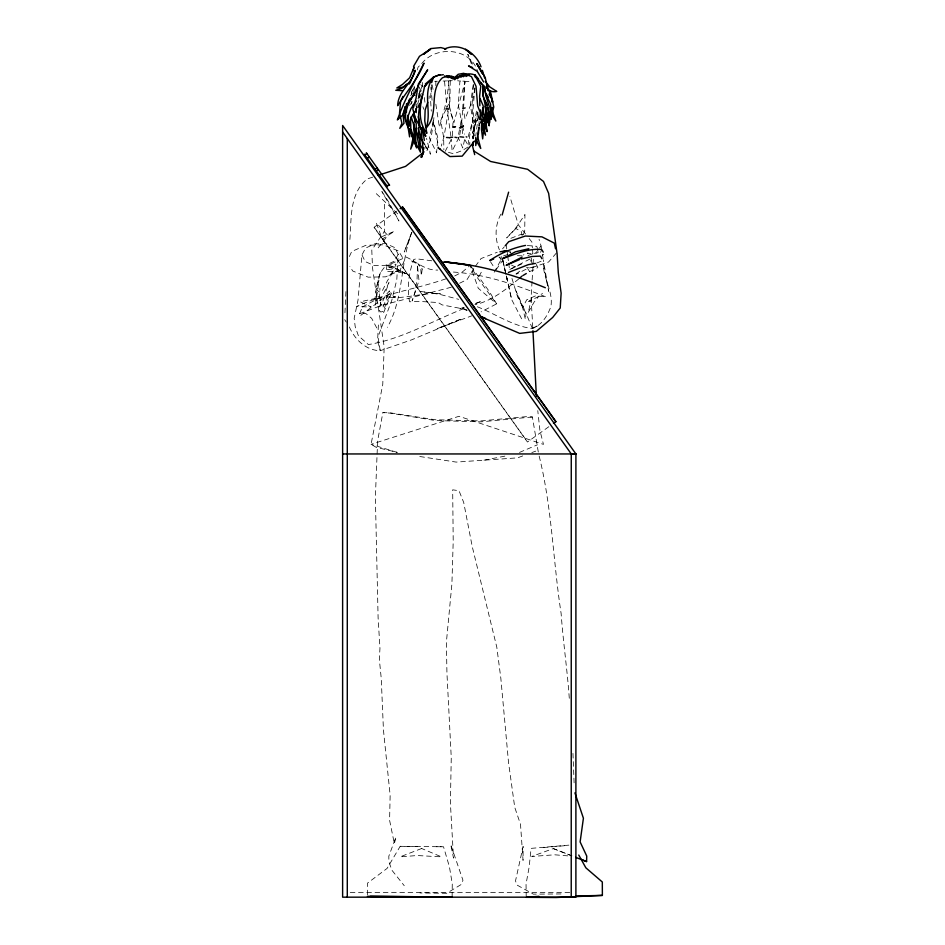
<?xml version="1.0" encoding="UTF-8"?>
<svg xmlns="http://www.w3.org/2000/svg" width="945" height="945" viewBox="0 0 945 945"><rect width="100%" height="100%" fill="white"/><g stroke="black" fill="none" stroke-linecap="round" stroke-linejoin="round"><path stroke-width="0.71" stroke-dasharray="4.72 3.54" d="M384.497 204.274L384.402 231.49L371.787 250.118L372.543 268.12L384.19 346.992L382.76 384.402L371.054 444.327L376.299 447.363L397.278 452.348M367.44 894.844L367.57 883.079L387.084 868.42L400.184 846.307L420.738 846.496M452.123 897.029L452.265 883.788L449.418 866.789L443.524 846.767L400.184 846.307M435.775 85.605L435.881 81.235M344.949 312.771L346.083 288.627M452.49 135.785L453.045 120.109L448.733 103.749L446.89 107.588M462.625 110.341L461.55 124.197M462.684 108.947L464.491 81.199L457.616 80.786M379.583 296.116L380.965 305.518L379.583 296.116L379.949 288.107M411.311 103.997L411.441 101.245M378.39 324.974L377.598 340.424L380.233 350.725L411.819 339.763L461.916 318.748L437.216 328.624L471.72 315.854M478.843 126.157L479.127 120.464M463.806 308.554L461.243 309.606C430.755 321.867 400.904 339.361 368.396 344.559L358.391 335.758L355.19 326.557L354.174 318.276L358.025 300.097L361.935 254.89L365.585 248.11L374.728 243.845L385.938 243.656L394.904 247.661L398.188 254.323L396.805 279.673L391.797 300.309L378.177 336.396M431.392 84.849L430.542 99.225L431.286 111.132M532.047 281.421L531.09 297.569L532.862 329.25M532.141 279.944L533.37 259.391M473.504 138.844L475.359 120.771L477.355 112.171M429.03 98.599L429.207 96M473.445 84.743L472.051 105.096L472.937 120.44L469.582 136.293L469.854 144.443M463.558 108.557L465.011 81.884L453.872 122.755L450.163 110.742M474.886 87.932L472.972 110.081L474.484 122.377L476.658 110.175M479.221 126.122L479.517 123.263M433.613 120.523L433.92 117.605M385.926 291.025L388.974 282.579L379.984 300.652L377.268 301.112L374.929 299.388L376.429 287.008L379.004 280.511L375.425 305.507L377.693 307.078L380.634 305.814L385.324 295.561L389.517 290.883L382.855 307.515M473.28 138.809L474.106 131.969L472.063 140.321M433.412 121.905L431.215 137.167L426.727 151.354L425.534 145.884M473.232 84.719L470.35 104.966L472.783 120.417L473.847 136.316M478.312 116.235L475.725 136.139M528.857 310.102L531.586 297.462L528.692 301.632L540.327 295.513L542.43 293.304M375.945 300.994L376.831 295.324M477.839 112.053L476.422 120.511L472.311 133.517L472.642 138.832M415.705 112.408L416.792 105.97M459.742 134.946L460.64 129.571M479.209 126.075L479.694 123.204M532.909 264.305L530.995 261.103L531.338 259.131M530.984 261.115L531.503 258.15M473.847 133.54L476.126 120.653L472.311 133.517M376.429 287.008L380.469 272.585L385.761 265.427L396.038 264.175L394.1 268.711L386.493 269.833M538.296 452.041L532.389 416.981L525.55 416.721L480.781 420.927L435.184 419.734L389.73 412.764L382.855 412.646L377.622 440.878L375.366 497.306L378.106 617.806L379.961 648.27L379.347 659.48L381.248 678.392L383.446 730.001L390.143 795.3L389.588 820.236L394.36 843.696L395.99 836.963L388.82 856.17L388.891 861.675L391.891 870.203L404.247 885.713M474.981 88.133L472.843 99.461L465.046 118.987L463.452 109.903M458.585 134.296L459.92 127.256M460.191 125.85L461.266 120.216L458.301 104.694L459.92 81.034L471.236 81.683M415.894 112.526L417.052 106.82L416.426 103.974M464.55 139.754L462.814 147.999L458.041 137.119M448.332 111.475L444.008 136.635L441.268 146.085M448.627 110.045L449.855 104.281L450.245 80.797L443.063 81.034M477.603 120.487L478.524 116.223M433.271 120.617L429.408 138.124L436.602 152.877L437.759 137.71L433.637 122.035M417.241 69.954L418.092 67.154L420.832 64.473M418.009 98.847L422.037 85.664M415.847 109.337L417.111 105.509M417.536 104.245L419.214 99.142M380.788 302.365L378.969 310.243L380.87 312.039L383.505 311.141L386.836 300.876L389.836 296.612L395.612 296.872L385.903 296.966C404.094 299.837 421.883 292.182 440.441 293.86L420.442 291.497L439.638 294.32L458.656 299.341M419.698 97.796L421.624 92.433M380.469 272.585L378.413 278.125L376.949 289.997L379.146 291.934L381.993 291.438L387.497 280.594L395.648 268.179L406.267 273.814L395.081 271.392L397.975 271.18L386.186 271.569L386.954 265.734L406.114 257.052C416.698 261.8 425.061 270.565 437.748 270.081M411.736 232.246L404.259 251.996L411.855 232.387C399.912 263.183 404.023 298.065 387.32 327.348M500.862 214.161C494.956 225.253 494.625 238.258 499.385 249.811M383.611 312.712L392.175 291.615L360.801 315.346M376.748 327.939L371.657 318.335L365.573 313.303L359.608 313.764L362.549 306.629M523.317 234.525L524.711 231.182L524.947 214.55L515.604 228.347L506.685 237.927L517.494 226.812L515.604 228.347L521.297 231.608L522.112 235.459M349.378 256.532L351.705 251.5L365.869 245.31L383.091 244.802L398.577 250.957L404.33 260.596L399.865 270.648L385.513 276.85L368.219 277.168L352.733 271.026L349.886 266.289M540.552 252.362L541.544 250.236M446.276 108.876L440.736 120.393L443.654 137.462L443.866 149.747M458.892 137.521L452.135 151.082L451.167 139.34M445.249 151.283L452.442 137.202M479.08 276.412L482.269 270.329M522.62 307.527L516.017 290.942L526.058 313.397L525.385 319.481L522.62 307.527L526.731 299.789L535.732 295.773L546.175 297.002C516.076 284.906 484.726 273.837 452.041 271.971M398.188 254.323L394.585 261.068L385.395 265.368L374.173 265.569L365.207 261.564L361.935 254.89M494.2 272.231L501.382 259.154L498.925 257.028M528.267 312.334L534.102 302.14L538.839 296.234M388.938 275.822L389.411 275.042M473.788 268.534L467.066 279.555L459.412 283.335M412.197 90.862L414.666 87.188M496.042 269.845L502.693 260.324M410.65 95.764L412.28 93.508M538.709 249.114L536.37 252.315L526.814 256.036M539.489 248.051L541.048 245.924L539.063 239.298M475.347 266.301L481.052 258.552L497.212 252.244M378.177 247.85L387.828 235.435L376.334 222.961L381.827 238.046L384.946 242.912L382.654 238.849L394.419 231.277L382.123 236.545M409.468 105.45L413.048 100.926M529.483 271.628L535.957 269.089L537.87 267.234L536.122 264.281L534.575 266.667L527.605 268.439L516.383 274.133M390.297 274.629L395.648 268.179M502.551 248.842L504.311 246.799M556.451 252.941L548.643 261.978L532.07 267.624L526.471 267.4M419.391 92.728L421.435 90.661M421.742 63.587C435.834 45.289 470.338 47.758 477.461 70.934M500.602 259.887L501.382 259.154L499.314 257.371L507.37 254.618M518.959 278.787C505.811 289.501 491.754 300.971 474.851 304.739M542.17 255.54L543.765 254.323M515.958 273.991L522.561 269.101M548.832 426.715L527.44 442L374.102 227.308L396.687 211.172M538.591 251.902L536.795 253.177L527.735 253.579L528.101 252.917L523.223 254.996M467.94 147.066L462.365 150.515L453.777 153.763L446.253 151.838M362.384 306.995L380.256 297.321L360.258 301.821L371.231 307.031L356.336 306.558C385.135 293.269 416.899 289.04 446.749 278.527M477.319 306.759C495.582 313.976 512.804 326.167 532.425 328.588C542.017 324.844 547.403 315.902 550.864 306.676C553.486 292.312 543.529 278.917 543.316 264.387L548.679 291.355L543.34 259.851M454.71 275.952L462.377 271.959L470.149 265.391L477.296 277.57L496.621 303.877L481.123 311.838M521.605 264.045L508.918 269.904L530.712 258.647M519.49 452.419L537.433 444.811M475.359 303.806L481.773 301.171L474.945 303.534M510.867 238.317L520.423 234.608L524.463 234.75M359.608 313.764L381.272 305.459L451.745 287.103M522.715 455.939L517.517 457.864L456.163 462.093L416.934 456.069M531.834 452.572L535.744 451.131M571.938 855.851L553.286 848.586L531.751 856.453L554.691 854.8L571.512 856.17M464.03 307.314L459.931 308.731L464.007 307.645M536.713 263.029L542.702 260.619L541.946 258.67M372.684 177.152L367.215 178.948C348.599 194.127 351.741 220.256 349.697 241.707M484.005 460.18L505.587 455.998M388.749 267.435L400.314 265.533M564.413 845.74L541.875 847.677M568.878 845.137L531.09 848.362L529.141 867.108L526.046 884.095L526.188 895.86M532.389 416.981L480.958 421.86L435.361 420.537L390.285 413.119L382.855 412.646M434.676 81.329L437.429 81.223M452.265 80.691L444.516 80.939L446.82 107.033M560.999 893.946L533.37 894.147L516.998 885.04L515.509 880.894L523.128 846.401L523.046 860.399L520.518 824.383L514.741 807.337L508.528 762.52L500.826 678.156L496.798 647.171L472.24 546.6L463.688 502.386L459.01 490.738L452.679 489.817L453.21 541.166L451.911 583.809L446.383 642.257L446.938 673.041L451.261 757.571L450.387 803.002L453.517 858.107L450.659 844.346L462.967 880.291L461.231 884.485L446.666 893.285L419.946 892.966M350.241 892.505L571.229 892.505M436.389 846.72L443.524 846.767M517.364 255.682L525.467 255.977M527.239 245.499L536.689 246.314L537.516 248.464M431.723 260.808L416.202 258.753L413.603 259.615C408.925 272.975 406.728 287.812 409.575 301.786L419.615 301.443L438.208 302.542L442.083 304.892L463.274 308.932L467.208 310.645M377.929 296.47L380.469 297.096M397.006 452.336L371.054 444.327L458.998 416.284L543.469 444.386L539.914 430.4L537.776 410.638M553.286 848.586L571.607 855.768M501.5 256.615L502.764 260.69L506.52 262.58M511.529 265.084L515.285 266.974M411.5 260.95L419.107 264.813M508.15 251.299L510.394 252.539M420.702 84.672L422.604 86.267M397.786 213.889L374.834 192.296M471.082 266.478L489.439 291.651L496.621 303.877L478.253 288.237L470.622 266.726M525.574 234.006L518.368 224.898L509.839 196.253M529.176 238.565L531.87 241.979L532.366 247.779M374.196 227.237L527.534 441.929M527.605 268.439L529.59 271.487M381.934 191.563L388.489 201.663L398.944 221L381.945 191.717M490.455 261.694L494.129 267.423M344.724 319.705L346.272 322.139M349.355 326.982C354.812 339.574 365.869 350.347 380.233 350.725L378.224 338.275M425.415 145.861L430.542 154.212L426.502 138.289M464.999 139.895L469.275 147.29M506.343 275.952L511.67 299.577L521.628 318.808M509.91 251.098L511.67 254.548M472.5 64.13L467.799 54.219L471.472 64.059M532.425 328.588L526.058 313.397L517.659 297.037L511.836 278.066M415.292 108.427L416.922 115.207M422.876 106.738L423.809 109.266M419.273 87.023L420.029 89.326M502.764 260.69L505.268 271.404M506.52 276.767L511.67 299.577M433.188 121.988L438.598 146.18M539.158 456.057C552.045 507.689 553.049 561.165 561.129 613.553C563.185 642.553 567.496 671.139 569.41 700.186M462.235 124.409L461.266 120.216L462.01 127.469M462.554 125.815L464.479 134.202M506.567 276.861L507.146 279.448L506.52 276.59M506.024 274.57L502.634 259.249M502.705 259.45L506.201 275.16M415.741 104.316L416.343 107.045M432.125 84.79L433.542 91.854M435.846 104.163L439.425 127.28L447.15 98.481L448.71 81.376L449.737 108.037M477.721 112.077L478.43 116.27M541.048 245.924L541.509 248.7M542.418 254.276L543.103 258.457M411.24 91.819L411.677 94.606M450.93 136.399L446.997 108.486M412.87 89.822L413.284 92.716M419.261 93.059L419.863 97.43M422.214 82.333L422.97 87.861M424.305 97.536L425.25 104.446M506.189 244.708L506.756 248.948M506.945 250.354L507.524 254.607M507.713 256.012L508.469 261.671M508.67 263.088L509.615 270.152M419.285 90.507L420.549 100.43M411.536 91.594L411.866 94.299M468.98 145.022L468.035 137.06L472.949 120.015L474.154 135.667M462.152 128.922L462.849 136.198M532.496 249.232L532.992 255.044M431.003 87.33L432.326 103.418M574.111 782.85L572.918 752.362M418.8 93.472L419.096 100.642M414.158 86.149L414.182 90.389M417.525 266.112L417.076 278.87L415.02 292.182L412.162 300.935L419.013 280.547L417.525 266.112M422.214 269.053L421.34 275.692L420.761 268.971L418.304 263.879L422.214 269.053M537.079 326.096L532.815 327.986L537.079 326.096M421.659 848.504L400.125 856.843L417.229 855.532L441.504 856.867L421.659 848.504M390.97 266.053L385.761 265.427L406.267 273.814L390.97 266.053M466.44 309.889L462.613 308.141L466.428 309.948"/><path stroke-width="1.42" d="M342.622 132.005L342.645 125.496L575.907 453.966L575.895 897.171L342.622 897.171L342.622 132.005L571.264 453.954L571.229 897.171M406.421 112.467L406.492 103.702M469.11 74.631L466.086 76.474L465.909 75.021L463.251 75.269L463.204 76.769L465.909 75.021L469.11 74.631L468.472 75.458M575.647 857.339L586.585 861.568L586.739 856.075L580.124 841.912L583.408 818.24L574.914 792.867M481.69 121.137L481.454 129.311L482.671 138.868L484.561 121.279L487.336 113.66M483.178 85.168C480.45 98.906 491.731 110.27 480.769 122.897L483.45 112.609L483.178 105.793L480.095 98.575M421.517 127.622L421.021 138.691L424.683 144.668M483.167 107.576L482.47 116.164M478.772 127.587L478.489 133.269L475.725 145.554L475.725 137.486M422.651 94.547C419.556 107.718 417.997 121.633 426.856 133.351L424.742 120.854L425.144 109.951L427.731 102.391M473.327 141.502L473.067 145.483L472.902 142.813M482.883 108.462L482.198 116.081M490.904 107.683L489.616 122.956L488.187 107.742M491.825 110.069L492.168 107.34M416.367 127.918L412.575 142.27L414.571 132.324L413.508 124.149L411.146 116.767M477.745 134.686L478.961 127.504M426.431 84.377L424.541 86.456C422.002 100.867 414.607 114.605 421.246 129.3L415.316 117.924L412.8 109.041L415.989 98.528L418.375 84.022L427.648 69.812L419.202 83.762L414.583 93.933L407.567 103.324L403.137 114.652L397.349 119.932C404.318 100.264 414.335 81.837 423.986 63.126C417.914 79.026 406.645 91.559 397.656 105.675C398.01 91.299 411.902 83.621 415.233 70.32L411.063 80.384M405.37 106.407L403.869 114.392L406.693 124.397L410.673 132.666L409.929 128.898M487.325 114.569L485.352 124.386L487.029 131.615L486.155 123.63L488.553 117.097M488.719 117.298L484.454 129.524L486.439 121.964L490.597 114.688L489.947 111.805M488.908 117.747L488.305 120.287L489.191 125.827L489.144 120.263L491.294 112.703M423.951 147.715L421.517 157.425L423.797 151.59L421.08 157.272L422.793 153.704M416.521 88.83C411.677 100.087 400.999 111.037 407.673 124.35L407.767 117.015L410.969 108.51L416.45 100.997M502.161 214.987L508.623 192.154M412.906 71.265L414.17 67.048L409.61 77.833L402.499 84.436L396.817 87.968L403.184 87.153L410.543 81.648M405.251 106.679L402.972 114.121L403.999 123.299L399.77 128.343L401.92 123.287L399.522 113.223L400.585 101.505L402.948 96.437M483.486 119.46L485.872 112.018M431.641 82.652L433.542 77.1L439.874 74.667L433.72 77.006L424.541 86.456M417.903 107.494L419.568 103.525M414.536 139.931L410.673 149.156L412.906 138.88L410.13 128.355M409.339 83.999L410.662 81.53M416.414 119.46L414.985 122.035L414.016 111.286M414.56 111.628L410.673 118.479L409.327 126.24L407.72 115.325M413.508 66.433L419.474 56.298L430.601 49.223L423.762 54.184M408.819 100.442L410.366 98.268M474.614 141.041L462.176 156.138L449.914 156.551L437.972 147.786L440.417 149.133M505.197 245.771L508.705 241.684L525.278 236.037L541.969 236.852L554.302 243.125L555.53 248.736M446.489 75.706L454.545 77.679L458.219 74.289L463.735 73.297L471.46 76.639L476.032 86.338L477.686 105.911L480.343 112.774L480.036 119.649L481.04 112.597L480.568 109.844M519.974 277.889L521.994 276.094M406.728 84.211L402.145 88.168L395.79 90.307L402.464 90.649M425.262 84.081L433.542 77.1C421.824 92.433 431.983 110.943 426.313 127.681C439.779 113.719 428.061 91.216 442.461 77.75L446.997 76.25L451.627 76.108L454.545 77.679C461.065 75.446 467.716 72.163 474.768 74.938L478.536 78.872M463.251 75.269L460.806 77.242L460.747 75.777L457.451 78.648L457.392 76.805L454.769 79.746L451.675 77.053L447.753 76.226L448.355 77.667L444.445 75.919M423.773 54.019L430.66 48.573L440.902 47.593L445.981 48.986L444.752 49.081M423.36 152.523L405.559 166.379L378.165 175.357M364.817 154.933L366.837 153.492M367.31 158.417L369.33 156.964M375.082 169.249L377.102 167.808M376.299 170.95L378.378 169.592M387.096 186.011L389.116 184.559M400.137 208.715L402.594 206.955L555.932 421.647L553.475 423.407M459.459 127.941L461.845 126.512L460.77 126.512M523.046 275.467L526.27 273.542M519.443 259.651L506.166 265.261L522.16 257.075M445 48.786C459.672 42.348 475.985 52.542 481.017 66.8M493.668 259.036L489.723 260.548C500.519 253.213 512.686 247.897 525.526 245.428M508.445 272.443L528.314 264.647L535.366 263.395M465.164 107.919L463.015 108.569M502.858 251.665L506.898 250.697L499.976 251.795M520.943 259.036L532.165 256.461L540.363 256.119L541.946 258.67M443.252 262.497L445.934 261.989L470.055 265.285L447.292 262.226C481.029 265.049 514.115 274.853 545.336 287.729M441.965 262.734L445.934 261.989M449.714 137.686L452.749 137.143M439.378 75.21L443.323 74.69M466.168 136.789L466.771 137.096M578.753 855.036L585.853 867.817L602.319 882.004L602.378 895.399L575.729 896.014M538.922 896.309L526.211 897.325L556.085 897.514L602.378 895.399M456.99 137.675L454.899 137.238M342.622 453.954L575.895 453.954L571.229 453.954M370.263 896.332L452.123 897.029L367.416 896.321M459.931 136.812L463.7 137.19M528.846 248.748L515.427 251.795L502.716 258.587C515.273 254.359 528.042 248.098 541.674 249.527L543.257 252.114M446.489 137.474L449.489 137.686M448.934 109.053L446.087 108.581M454.545 77.679L451.675 77.053L452.809 78.801L447.753 76.226M581.258 859.489L586.585 861.568M472.594 67.591L468.543 65.89L477.272 71.395L483.651 82.038M481.655 316.918L485.6 318.63L481.761 316.882M480.403 316.575L519.703 333.396L536.276 331.411L552.683 317.473L560.231 307.999L561.129 293.186L558.306 272.798L557.101 253.662L548.643 193.347L543.493 181.452L527.617 169.297L490.573 161.465L473.528 150.822M471.886 54.467L465.554 49.246L471.012 54.03M413.461 93.921L414.89 95.303M480.698 82.829L482.647 84.944L483.049 96.106L487.159 106.088L486.545 113.778L483.651 121.243L488.376 113.92L489.274 106.372L485.99 96.177L484.265 86.562M475.441 77.514L474.768 74.938L482.647 84.944M485.269 81.211L489.628 86.81L496.751 91.429A37.162 18.002 -70.9 0 1 485.99 86.822M366.306 152.747L389.612 185.255M364.286 154.2L387.592 186.708M402.499 207.026L555.837 421.718M486.155 93.945L488.447 97.359M487.006 84.648L488.494 86.975M481.962 73.037L476.835 63.61L485.21 77.431L487.998 90.555M487.088 87.779L489.356 91.57L492.841 101.859M476.835 63.61L482.871 74.005M475.914 139.954L480.745 148.459L477.497 136.127M489.049 94.004L491.884 99.13L491.932 101.977M419.391 143.108L423.277 150.255L421.836 137.793L421.765 127.504M474.768 74.938L480.792 86.219L479.623 96.106L479.847 105.71M413.886 139.565L420.478 152.228L419.45 138.927M484.962 100.406L487.455 105.261M421.683 127.705L425.77 136.304L423.254 129.949M488.4 112.455L491.27 119.2L486.746 114.286L485.151 106.36M413.178 114.877L416.213 123.393L416.202 131.591L418.659 137.946L418.422 131.367L419.674 122.909L418.245 116.707M482.399 70.414L484.667 78.033M418.103 128.083L420.218 135.82L419.226 147.668L416.001 130.268M472.453 145.648L474.685 154.637M490.301 90.566L493.739 106.986L491.199 118.621L490.301 112.349M411.158 129.619L416.521 147.892L414.867 130.292M424.329 140.415L422.51 127.457M410.662 128.933L412.114 136.139L415.906 145.825L414.453 136.08L413.945 122.992M484.336 85.948L485.706 93.768L490.609 104.044L491.01 113.435L495.841 121.054L492.05 110.506L492.002 107.659M407.082 121.137L409.575 136.86L410.815 127.575L410.591 119.188M413.284 104.706L413.579 107.34M536.382 396.203L532.945 330.691M483.344 123.429L485.529 135.182L482.541 128.851L481.974 120.487M347.287 138.572L347.287 897.171M463.393 126.075L460.699 127.764L463.393 126.075M455.455 126.689L453.057 126.973L455.455 126.689"/></g></svg>
